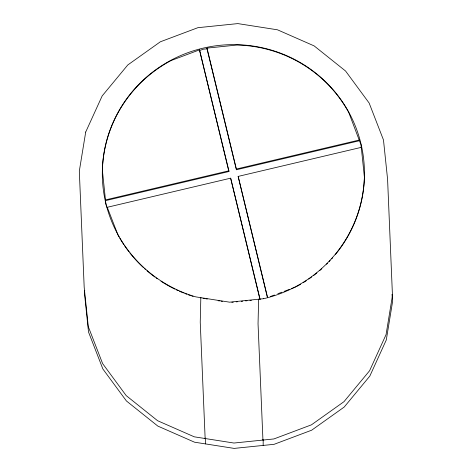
<?xml version="1.0" encoding="UTF-8"?>
<svg xmlns="http://www.w3.org/2000/svg" width="472" height="472" viewBox="0 0 472 472"><rect width="100%" height="100%" fill="white"/><g stroke="black" fill="none" stroke-linecap="round" stroke-linejoin="round"><path stroke-width="0.71" d="M205.385 438.6L205.367 443.887L205.414 443.373M263.187 440.146L263.169 445.432M205.19 438.01L205.143 438.523L200.24 322.175L200.83 297.667L200.848 298.021M262.987 439.556L262.945 440.069L258.042 323.721L258.632 299.213L258.644 299.567M84.765 290.498L84.411 292.669L88.518 332.011L102.855 368.957L126.431 400.982L157.843 426.092L194.499 442.187L234.159 448.4L274.12 444.311L311.656 430.204L344.212 407.035L369.824 376.09L386.291 339.97L392.686 300.906L392.002 294.351M199.485 49.873L171.135 60.528A131.074 128.797 -2.4 0 0 102.377 170.28L105.468 199.922L228.867 170.811L199.485 49.873L228.896 171.525L105.504 200.641L105.834 203.804M199.514 50.587L203.137 49.23L207.019 48.828L236.395 169.755L359.457 140.721L348.731 112.436A131.074 128.797 -2.4 0 0 237.145 45.029L206.99 48.114L207.019 48.828M270.326 296.552L274.433 295.012M277.855 293.726L281.961 292.18M284.014 291.407L289.489 289.348M291.543 288.581L295.649 287.035M236.395 169.755L236.366 169.041L359.428 140.007M260.107 299.419L230.655 178.174L107.25 207.291L118.053 235.127A131.074 128.797 -2.4 0 0 119.121 237.032M267.447 297.584L238.153 176.41L361.286 147.358L364.408 177.283A131.074 128.797 -2.4 0 1 335.521 254.367M231.811 302.31L233.262 302.163M236.165 301.868L237.617 301.72M241.239 301.348L242.691 301.201M245.593 300.9L247.045 300.752M249.942 300.457L251.393 300.31M203.007 298.363L204.447 298.587M205.886 298.811L207.326 299.036M218.123 300.729L219.563 300.953M221.002 301.183L222.442 301.407M359.457 140.721L360.944 144.556L361.316 148.072L361.286 147.358M105.899 204.441L107.05 207.415M206.99 48.114L236.366 169.041M238.153 176.41L267.589 297.584M259.966 299.419L230.655 178.174M228.867 170.811L228.896 171.525M332.642 257.765A131.074 128.797 -2.4 0 1 331.657 258.88M330.152 260.52A131.074 128.797 -2.4 0 1 329.137 261.6M327.597 263.199A131.074 128.797 -2.4 0 1 326.559 264.243M321.792 268.751A131.074 128.797 -2.4 0 1 319.621 270.657M316.842 272.981A131.074 128.797 -2.4 0 1 313.408 275.683M311.65 276.993A131.074 128.797 -2.4 0 1 308.676 279.105M306.257 280.74A131.074 128.797 -2.4 0 1 303.183 282.704M300.693 284.209A131.074 128.797 -2.4 0 1 296.286 286.699M193.089 296.398A131.074 128.797 -2.4 0 1 191.709 295.956M190.334 295.496A131.074 128.797 -2.4 0 1 188.269 294.776M186.9 294.274A131.074 128.797 -2.4 0 1 184.853 293.495M183.496 292.953A131.074 128.797 -2.4 0 1 179.448 291.248M178.115 290.646A131.074 128.797 -2.4 0 1 176.127 289.719M174.811 289.088A131.074 128.797 -2.4 0 1 160.97 281.241M157.365 278.81A131.074 128.797 -2.4 0 1 156.173 277.967M154.993 277.117A131.074 128.797 -2.4 0 1 147.01 270.78M145.37 269.341A131.074 128.797 -2.4 0 1 144.29 268.373M143.222 267.394A131.074 128.797 -2.4 0 1 129.859 252.921M128.95 251.753A131.074 128.797 -2.4 0 1 124.59 245.759M123.764 244.537A131.074 128.797 -2.4 0 1 119.853 238.301M85.709 132.03L79.314 171.094L84.187 287.306L88.293 326.648L102.625 363.593L126.207 395.619L157.618 420.729L194.275 436.824L233.935 443.037L273.896 438.948L311.431 424.841L343.982 401.672L369.6 370.726L386.067 334.607L392.462 295.543L387.589 179.33L383.482 139.989L369.145 103.043L345.569 71.018L314.157 45.908L277.501 29.813L237.841 23.6L197.88 27.689L160.344 41.796L127.788 64.965L102.176 95.91L85.709 132.03M263.659 298.693L229.622 302.174L195.839 296.882A131.074 128.797 -2.4 0 1 128.207 96.707A131.074 128.797 -2.4 0 1 342.855 102.442A131.074 128.797 -2.4 0 1 263.659 298.693"/></g></svg>
